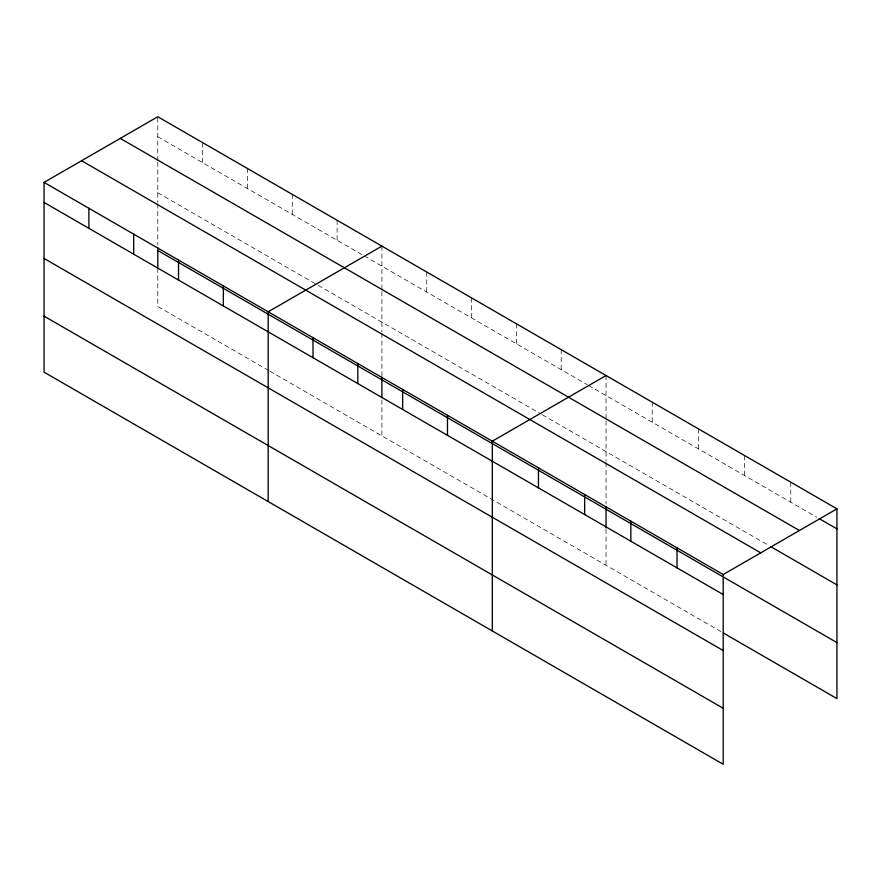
<?xml version="1.0" encoding="UTF-8"?>
<svg xmlns="http://www.w3.org/2000/svg" width="881" height="881" viewBox="0 0 881 881"><rect width="100%" height="100%" fill="white"/><g stroke="black" fill="none" stroke-linecap="round" stroke-linejoin="round"><path stroke-width="0.66" stroke-dasharray="4.41 3.3" d="M157.787 162.104L157.787 202.388M157.787 160.771L157.787 116.733M157.787 136.764L363.038 255.259M364.216 255.942L587.164 384.656M588.343 385.338L816.819 517.257M157.787 192.774L317.028 284.717M318.217 285.389L541.154 414.114M542.333 414.786L768.265 545.229M268.672 370.505L157.787 306.489L157.787 270.489M269.85 371.187L720.9 631.6M790.764 482.182L790.764 502.214M744.588 455.521L744.588 475.553M698.402 428.849L698.402 448.881M652.215 402.188L652.215 422.219M606.04 375.526L606.04 419.565M606.04 420.898L606.04 461.181M606.04 462.558L606.04 503.778M606.04 529.283L606.04 565.283M561.208 349.647L561.208 369.679M516.387 323.768L516.387 343.799M471.555 297.888L471.555 317.92M426.734 272.009L426.734 292.04M381.914 246.129L381.914 290.168M381.914 291.501L381.914 331.785M381.914 333.161L381.914 375.758M381.914 399.886L381.914 435.886M337.082 220.25L337.082 240.282M292.261 194.371L292.261 214.402M247.44 168.491L247.44 188.523M202.608 142.612L202.608 162.644M157.787 203.764L157.787 244.984"/><path stroke-width="1.32" d="M44.05 182.4L723.213 574.511L723.213 764.268L44.05 372.156L44.05 182.4L157.787 116.733L836.95 508.844L836.95 698.6L723.268 632.965M381.914 246.129L268.176 311.797L268.176 501.553M606.04 375.526L492.303 441.194L492.303 630.95M723.213 574.511L836.95 508.844M819.187 518.623L836.95 528.875M120.257 138.405L799.419 530.516M770.633 546.594L836.95 584.885M81.581 160.727L760.744 552.839M157.787 250.479L836.95 642.59M44.05 202.432L723.213 594.543M44.05 258.441L723.213 650.552M44.05 316.147L723.213 708.258M677.026 547.85L677.026 567.882M630.851 521.178L630.851 541.209M606.04 506.531L606.04 527.939M584.665 494.516L584.665 514.548M538.478 467.855L538.478 487.887M447.471 415.314L447.471 435.346M402.65 389.435L402.65 409.467M381.914 377.134L381.914 397.21M357.818 363.556L357.818 383.587M312.997 337.676L312.997 357.708M223.345 285.918L223.345 305.949M178.524 260.038L178.524 280.07M157.787 247.737L157.787 269.146M133.703 234.159L133.703 254.191M88.871 208.279L88.871 228.311"/></g></svg>
